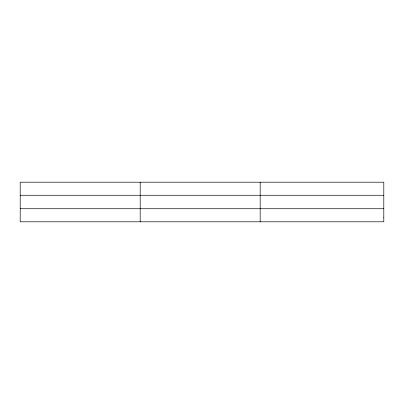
<?xml version="1.0" encoding="UTF-8"?>
<svg xmlns="http://www.w3.org/2000/svg" width="404" height="404" viewBox="0 0 404 404"><rect width="100%" height="100%" fill="white"/><g stroke="black" fill="none" stroke-linecap="round" stroke-linejoin="round"><path stroke-width="0.61" d="M140.188 221.801L140.188 182.199M260.176 221.801L260.176 182.199M20.2 195.268L383.8 195.268M20.2 208.732L383.8 208.732M383.8 217.443L383.8 221.801L20.2 221.801L20.2 182.199L383.8 182.199L383.8 217.443"/></g></svg>
